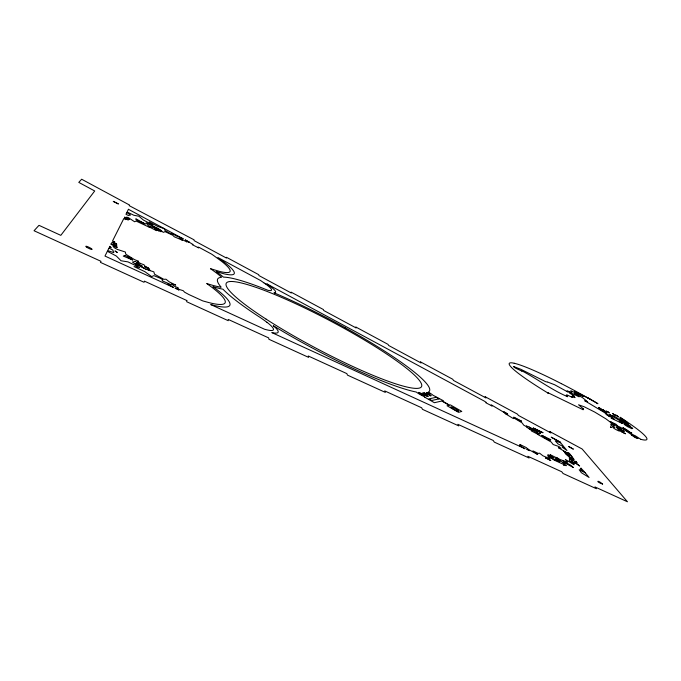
<?xml version="1.0" encoding="UTF-8"?>
<svg xmlns="http://www.w3.org/2000/svg" width="681" height="681" viewBox="0 0 681 681"><rect width="100%" height="100%" fill="white"/><g stroke="black" fill="none" stroke-linecap="round" stroke-linejoin="round"><path stroke-width="1.02" d="M216.26 271.634L224.185 273.856A77.54 10.087 27 0 0 225.088 262.772L217.869 257.495L260.636 280.546L263.905 282.836M623.839 421.105L623.251 420.824A26.074 2.477 29 0 1 622.443 420.415L621.744 420.066L630.146 426.008L625.703 423.454L626.077 423.991L632.768 428.315L631.908 428.724L627.499 426.612L624.298 424.467L623.932 423.403L629.108 426.476L615.675 416.925L612.9 415.81L613.368 416.5L609.682 414.61L622.179 422.143L622.451 422.927L619.421 421.326L622.468 423.539L611.197 418.211L611.01 417.487L614.253 419.275L611.81 416.968L584.715 400.717L587.618 401.833L582.544 397.67L576.271 394.137L574.126 393.184L579.139 396.836L568.924 392.018L569.367 392.954L574.04 395.797L574.262 396.461L572.661 395.831L575.07 397.61L571.385 396.351L572.398 397.44L566.822 394.835L566.226 395.176L567.648 396.717C551.797 390.051 536.781 378.534 521.484 370.634L521.859 371.094L515.551 368.157L513.406 366.463L520.812 369.289L545.617 381.675L547.55 382.092A20.847 2.052 28.9 0 1 547.55 382.015L554.64 384.748L567.877 392.018L566.992 390.885L572.031 392.367L570.823 390.698L583.464 396.444L574.645 391.813L578.322 393.363L589.525 398.76L597.944 403.714L587.541 397.738A78.358 7.814 28.9 0 0 561.374 383.65M561.365 383.65L554.938 380.39A78.69 7.849 28.9 0 0 514.232 363.262M311.523 347.574L312.034 347.846A4.58 0.69 27.8 0 0 313.618 348.689A119.218 16.65 27.9 0 0 362.956 372.865L366.948 374.618A120.426 16.804 27.9 0 0 416.202 392.018A7.423 1.064 28.5 0 0 425.046 396.938L424.51 397.04L434.376 402.709L441.799 401.024L449.12 405.229L447.042 405.74L458.517 412.337L461.803 411.426L450.439 404.906L449.554 405.127L442.233 400.922L443.297 400.683L433.082 395.286A7.295 1.03 28.5 0 0 428.323 392.154A120.528 16.821 27.9 0 0 428.621 386.442A119.66 16.702 27.9 0 0 345.012 327.655M311.37 347.489L311.268 347.438A119.66 16.702 27.9 0 1 283.773 332.005L273.302 325.739A42.818 6.469 27.4 0 1 271.821 332.583L525.128 448.77L519.739 445.689L521.663 446.089L519.799 444.446L526.413 447.638L527.996 449.307L527.605 448.966L537.709 454.542L532.9 450.865L538.22 453.418L539.582 453.163L542.961 455.819L550.01 458.773L547.771 455.912L549.882 456.628L547.805 454.823L554.053 457.955L550.069 455.887L551.874 456.253L549.984 454.619L556.394 457.726L557.075 458.781L558.199 459.011L556.3 457.377L560.097 459.556L567.648 462.229L565.349 459.42L574.066 464.791L573.862 463.829L569.197 460.782L574.279 463.233L575.454 462.952L579.659 465.983L575.454 462.876L572.508 461.675L572.534 461.028L569.393 458.943L573.913 460.628L569.197 458.007L570.891 458.356L565.69 454.048L570.074 455.785L564.889 452.993L565.937 452.95L563.536 451.162L569.146 453.665L570.806 455.189L569.129 453.146L567.911 452.567L567.009 452.959L558.343 447.672L561.059 448.387L559.024 446.566L553.168 444.54L551.21 442.029L538.348 434.793L538.526 434.274L536.671 433.039L537.726 434.214L531.376 430.911L531.58 430.401L528.643 428.451L532.295 430.205L526.617 427.302L526.83 426.808L523.8 425.233L522.046 422.867L514.81 418.492L513.304 418.543L504.97 413.469L507.788 414.269L506.468 413.061L503.846 411.775L504.876 412.899L491.903 405.204L491.171 404.957L492.176 406.063L485.902 402.803L486.217 402.377L484.37 401.152L266.782 283.858M587.541 397.738L590.231 399.262M640.83 439.339L635.143 435.678L631.704 434.333L633.67 435.738C628.137 432.946 623.209 428.17 617.897 426.161L615.973 424.229L610.133 421.496L621.744 429.37L618.305 428.434L616.671 427.157C614.066 426.195 619.531 430.051 621.072 429.507L624.298 431.448L617.522 428.894L623.217 432.214L618.706 430.222C622.187 432.861 612.628 428.281 612.832 427.157L614.356 427.455L610.866 425.157L610.874 423.957L614.781 425.957L611.998 423.437L605.869 418.806L594.649 412.022L584.23 406.787L578.552 404.795L583.643 409.162L582.476 408.787L583.157 409.758L547.49 392.486L548.043 393.09M624.894 422.067L628.163 423.888L625.311 421.803L627.158 422.509L626.077 421.462L622.136 418.934L623.158 419.922L621.132 418.815L622.153 419.854L620.927 419.309L619.829 418.16L620.834 418.645L621.004 418.168L620.033 417.232A78.485 7.831 28.9 0 1 640.838 439.339M603.051 410.796L601.595 409.749L604.345 411.46L601.238 410.013L603.077 410.881M264.007 282.904L265.488 283.943M266.918 322.266L263.538 319.806A33.675 5.073 27.4 0 0 259.435 316.997A120.145 16.77 27.9 0 1 222.942 289.187A81.32 11.296 26.9 0 1 212.898 286.65L216.916 289.663A90.377 13.441 26.8 0 1 210.752 304.569L264.645 329.289L267.131 329.893A37.472 5.661 27.4 0 0 266.918 322.266M614.322 414.61L612.491 413.452L614.049 414.678A17.136 1.626 29 0 0 614.441 414.882L615.003 415.155A8.419 0.809 29 0 0 614.875 415.061L614.33 414.61M623.915 421.139L624.877 422.05M216.277 271.642A81.286 11.279 26.9 0 1 223.479 277.124A119.303 16.65 27.9 0 1 262.296 288.046L267.965 290.31A31.709 4.112 27.4 0 0 265.505 283.943M548.052 393.099A78.545 7.831 28.9 0 1 511.508 367.468M511.559 367.493A79.243 7.9 28.9 0 1 509.524 364.965A78.136 7.797 28.9 0 1 514.198 363.245M266.943 283.96A36.348 4.707 27.4 0 1 274 292.804A119.26 16.642 27.9 0 1 336.108 322.777L343.735 326.923A3.916 0.511 28 0 1 345.029 327.638M568.524 446.455L573.376 449.162L568.541 446.438M186.807 300.517L186.662 301.717L228.254 320.7L228.22 319.432L268.689 337.912L268.893 339.249L308.604 357.372L308.229 355.976L346.884 373.631L347.421 375.086L385.369 392.409L384.688 390.894L421.65 407.774L422.484 409.341L458.79 425.914L457.819 424.297L493.206 440.462L494.304 442.122L529.069 457.99L527.843 456.279L561.748 471.763L563.093 473.516L596.411 488.72L594.947 486.924L627.448 501.769L582.136 449L549.788 431.567L550.92 432.954L518.454 415.453L517.432 414.125L485.076 396.691L485.987 397.951L453.529 380.458L452.729 379.249L420.39 361.815L421.071 362.964L388.63 345.471L388.051 344.39L355.72 326.957L356.189 327.987L323.747 310.502L323.39 309.54L291.068 292.115L291.315 293.026L258.891 275.541L258.754 274.698L226.441 257.282L226.467 258.065L194.051 240.597L194.136 239.865L129.237 205.662L129.543 205.049L81.652 179.231L78.783 182.389L94.71 190.978L60.813 235.354L38.979 225.334L34.05 230.74L100.984 261.317L100.447 262.372L144.066 282.283L144.406 281.142L186.807 300.517M118.273 203.883L113.242 201.363L118.264 203.9M550.691 439.603L550.503 440.386L544.238 437.611L543.549 436.887L545.813 437.636L541.736 435.304L550.691 439.603M602.617 484.038C595.543 481.901 596.939 479.066 602.608 484.063M521.569 421.198C516.658 419.709 506.4 412.916 521.569 421.198M107.368 251.289L104.976 256.056L173.476 287.476L167.798 284.054L171.11 285.092L170.778 284.556L162.155 280.759L162.682 279.78L160.495 278.376L153.855 275.626L151.684 276.605L144.832 271.634L134.055 266.586L139.733 267.522L127.943 261.879L121.039 260.755L116.332 256.03L107.368 251.289M108.934 248.173L107.717 250.591L113.795 252.651L112.774 249.978L108.934 248.173M109.845 246.352L109.352 247.331L111.361 247.765L109.845 246.352M111.114 243.832L110.977 244.309L117.277 247.441L113.012 246.224L114.28 247.748L117.421 249.442L125.355 252.03L125.789 254.192L134.498 259.623L138.473 261.189L137.519 261.538L140.644 263.658L140.065 263.385L144.014 264.747L144.576 265.854L148.594 268.186L144.457 266.671L149.369 268.808L148.449 269.174L151.063 270.953L153.855 271.838L154.502 274.179L163.84 279.312L165.977 279.219L169.322 281.9L175.707 285.075L171.578 283.977L174.268 286.216L178.235 287.757L177.383 288.191L179.256 289.459L183.206 290.685L184.602 292.2L188.943 294.567L202.572 300.815A14.02 2.154 27.1 0 0 204.368 301.342L209.195 302.67A84.946 12.633 26.8 0 0 212.174 287.518L206.709 283.5L208.182 283.968A76.289 10.59 26.9 0 0 221.146 287.195A119.064 16.625 27.9 0 1 217.375 280.283A120.171 16.778 27.9 0 1 219.495 277.652L221.631 277.218A76.902 10.666 26.9 0 0 211.774 269.591L210.489 268.697L219.793 271.464A72.858 9.483 27 0 0 221.351 261.138L214.285 256.005A23.716 3.022 27.2 0 0 211.655 254.149L199.388 247.535L198.145 247.084L198.673 247.927L192.229 244.641L193.046 244.479L185.181 239.874L189.258 242.198L186.483 241.185L186.994 242.019L180.525 238.725L181.376 238.58L180.703 238.137L179.401 238.044L182.559 240.299L174.217 236.775L172.795 235.251L164.921 231.591L163.644 232.357L160.52 230.91L160.971 231.736L154.936 228.612L159.005 230.91L156.111 229.855L156.553 230.672L149.914 227.301L150.782 227.131L148.943 226.458L149.369 227.275L136.081 221.044L134.6 221.759L128.028 217.418L126.189 217.23L129.33 219.512L124.538 217.086L124.572 217.937L128.351 219.937L125.321 218.831L125.696 219.648L123.814 218.516L112.527 241.014L114.8 241.925L113.795 242.198L116.809 244.241L112.459 242.189L111.778 242.496L114.995 243.781L113.982 244.062L117.021 246.122L111.114 243.832M126.794 212.574L125.959 214.251L128.326 215.502L130.539 215.043L126.794 212.574M128.445 209.297L127.092 211.995L133.842 215.256L138.958 216.252L143.419 220.065L153.004 225.079L149.199 221.87L157.83 226.458L163.976 228.544L165.015 230.433L170.267 233.472L172.165 234.221L172.114 233.362L176.234 235.941L183.249 238.835L128.445 209.297M540.408 433.048L539.573 434.069L537.777 433.405L538.875 433.771L532.585 430.205L531.827 429.405L534.108 430.171L528.907 426.936L537.752 431.814L533.138 428.136L540.408 433.048M580.978 468.188L580.314 468.988L584.485 471.873L580.978 468.188M575.879 461.377L575.522 461.795L574.721 461.207L577.088 462.85L575.879 461.377M563.349 462.101L573.428 467.566L570.627 465.157L562.923 460.867L566.788 463.667L563.349 462.101M564.03 464.595L563.451 465.2L566.464 465.651L560.208 460.577L558.786 459.854L560.489 460.926L557.024 459.343L556.581 459.803L555.211 458.798L559.416 461.795L555.585 460.05L555.117 460.535L564.03 464.595M627.192 431.192L623.455 428.647L631.917 433.252L627.192 431.192M526.898 449.247L529.477 450.626L526.898 449.247M627.916 430.732L623.03 427.787L627.916 430.732M427.677 392.443L426.391 392.784A3.269 0.46 28.5 0 0 430.179 394.41A3.269 0.46 28.5 0 0 427.677 392.443M124.972 255.486L123.252 256.082L132.769 260.04L127.96 257.375L131.322 258.465L131.075 258.039L124.972 255.486M439.024 398.887L431.72 400.488L428.919 398.879L436.283 397.312L439.024 398.887M135.298 261.453L132.446 262.049L138.022 265.956L135.63 263.751L144.815 268.714L138.873 265.02L142.218 266.092L136.498 262.994L138.66 263.317L135.298 261.453M428.077 396.316L427.166 396.504A7.423 1.064 28.5 0 0 424.867 394.827A7.363 1.047 28.5 0 0 428.077 396.316M431.03 395.712L430.162 395.882A7.363 1.047 28.5 0 0 428.06 394.333A7.295 1.03 28.5 0 0 431.03 395.712M155.302 228.254L148.16 225.564L146.126 222.866L151.276 224.696L148.841 224.151L157.626 228.305L161.857 231.148L158.367 228.807L152.765 226.552L155.302 228.254M143.682 223.777L136.328 219.92L135.783 218.771L145.342 224.006L141.137 222.066L143.682 223.777M424.586 392.946L422.705 392.92A3.294 0.468 28.5 0 0 427.14 395.014A3.294 0.468 28.5 0 0 424.586 392.946M599.067 407.749L603.375 410.481L599.067 407.749M527.971 426.629L526.37 426.093L527.971 426.629M542.91 432.699L533.521 428.145L542.91 432.699M176.158 288.301L175.043 288.191L179.043 290.029L176.158 288.301M605.068 412.082L603.851 411.486L605.068 412.082M147.156 269.233L145.385 269.021L150.322 270.723L147.156 269.233M564.549 447.562L562.285 447.247L566.967 450.507L564.549 447.562M419.53 392.596L418.415 392.426A3.32 0.477 28.5 0 0 421.965 394.835A3.32 0.477 28.5 0 0 423.999 395.15A3.32 0.477 28.5 0 0 419.53 392.596M607.265 414.576L605.349 413.503L607.265 414.576M546.741 458.279L545.362 457.896L550.81 460.552L546.741 458.279M606.099 412.209L604.566 411.426L606.099 412.209M637.842 438.47L635.041 437.525L631.278 434.733L637.842 438.47M560.633 442.778L555.27 440.896L557.977 443.918L564.038 446.932L560.633 442.778M573.964 459.326L569.384 456.977L573.964 459.326M571.487 456.023L571.07 455.844L571.359 456.61L572.866 457.692L571.487 456.023M611.249 427.319L610.448 426.987L611.249 427.319M625.371 433.729L621.702 431.797L625.371 433.729M608.014 411.869L606.175 411.069L609.359 412.992L608.014 411.869M116.017 251.502L114.953 251L117.336 252.464L116.017 251.502M606.652 414.61L609.75 416.661L606.652 414.61M552.095 458.364L549.856 457.223L554.76 460.313L552.095 458.364M585.243 472.793L579.199 469.72L581.361 472.708L589.065 477.458L585.243 472.793M616.901 415.623L615.513 414.916L618.484 416.951L616.901 415.623M606.32 412.15L603.281 409.945L606.32 412.15M601.621 409.996L598.599 408.038L601.621 409.996M559.867 441.841L551.201 437.168L560.157 442.199L559.867 441.841M87.1 247.475A3.541 0.553 26.4 0 0 92.097 249.425A3.541 0.553 26.4 0 0 87.577 246.65A3.541 0.553 26.4 0 0 87.1 247.475M452.218 408.345A4.478 0.638 28.6 0 0 458.526 411.222A4.478 0.638 28.6 0 0 453.112 407.578A4.478 0.638 28.6 0 0 452.218 408.345M266.109 319.142A110.467 15.408 27.9 0 0 421.275 386.995A110.467 15.408 27.9 0 0 284.386 298.636A110.467 15.408 27.9 0 0 266.109 319.142"/></g></svg>
